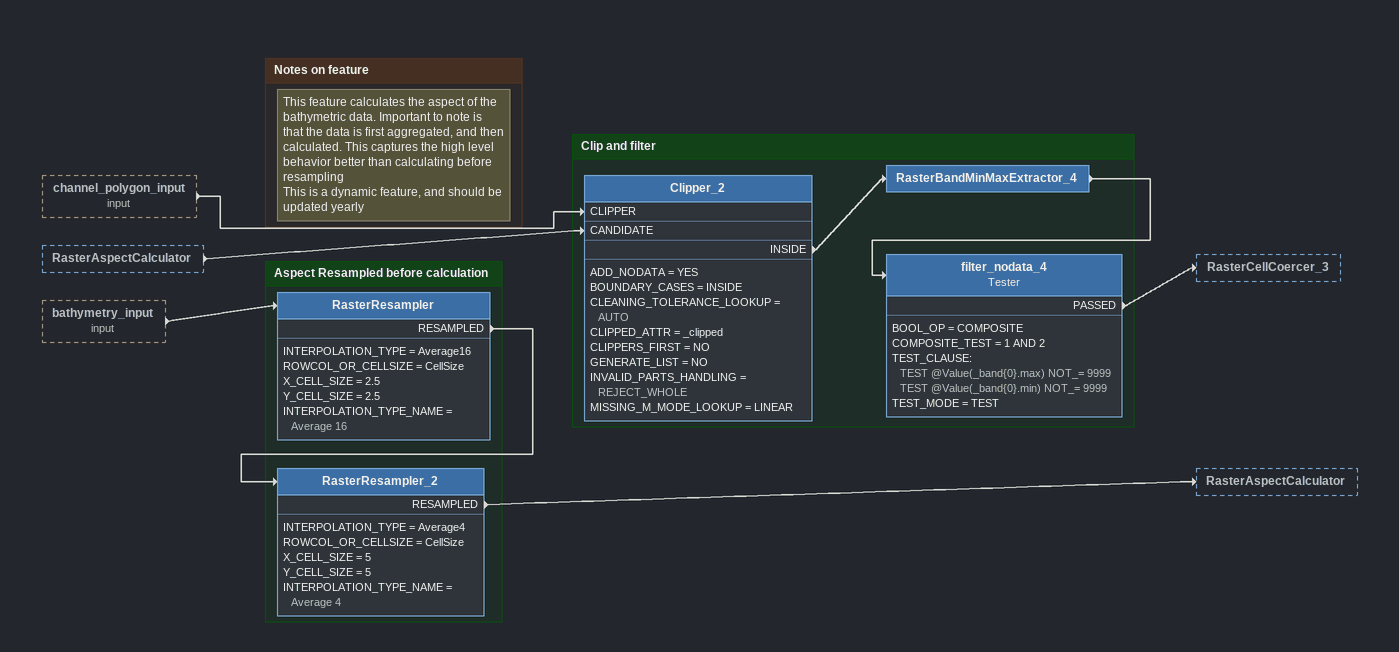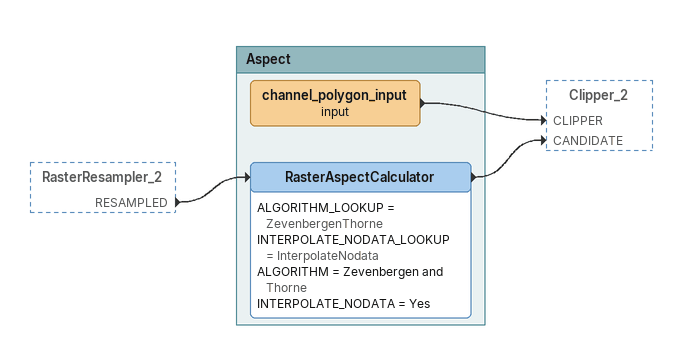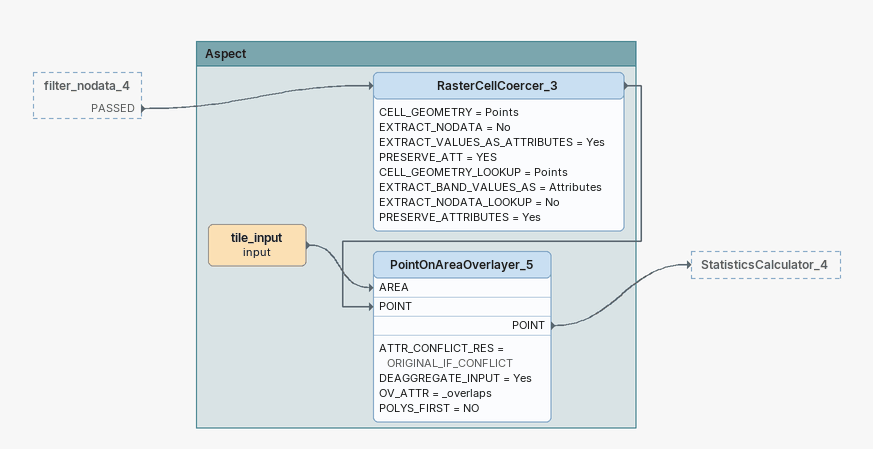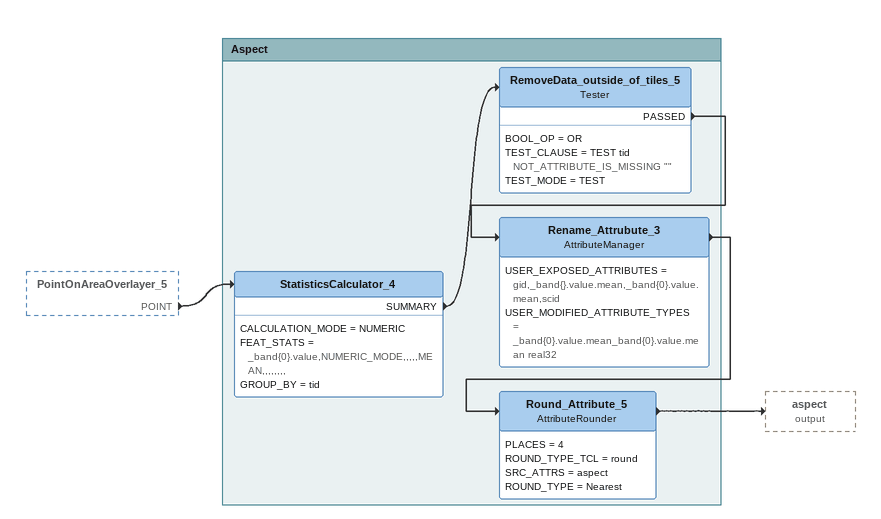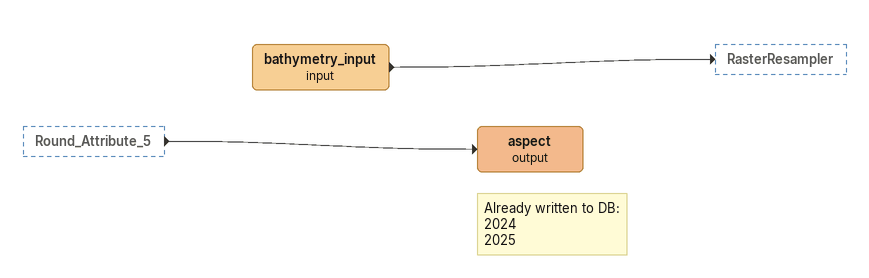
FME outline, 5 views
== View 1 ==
channel_polygon_input (input) [outside]
    -> Clipper_2 [CLIPPER]
RasterAspectCalculator [outside]
    -> Clipper_2 [CANDIDATE]
bathymetry_input (input) [outside]
    -> RasterResampler

Bookmark: Aspect Resampled before calculation
RasterResampler
    INTERPOLATION_TYPE = Average16
    ROWCOL_OR_CELLSIZE = CellSize
    X_CELL_SIZE = 2.5
    Y_CELL_SIZE = 2.5
    INTERPOLATION_TYPE_NAME = Average 16
    RESAMPLED -> RasterResampler_2
RasterResampler_2
    INTERPOLATION_TYPE = Average4
    ROWCOL_OR_CELLSIZE = CellSize
    X_CELL_SIZE = 5
    Y_CELL_SIZE = 5
    INTERPOLATION_TYPE_NAME = Average 4
    RESAMPLED -> RasterAspectCalculator

Bookmark: Clip and filter
Clipper_2
    ADD_NODATA = YES
    BOUNDARY_CASES = INSIDE
    CLEANING_TOLERANCE_LOOKUP = AUTO
    CLIPPED_ATTR = _clipped
    CLIPPERS_FIRST = NO
    GENERATE_LIST = NO
    INVALID_PARTS_HANDLING = REJECT_WHOLE
    MISSING_M_MODE_LOOKUP = LINEAR
    INSIDE -> RasterBandMinMaxExtractor_4
RasterBandMinMaxExtractor_4
    -> filter_nodata_4
filter_nodata_4: Tester
    BOOL_OP = COMPOSITE
    COMPOSITE_TEST = 1 AND 2
    TEST_CLAUSE:
      TEST @Value(_band{0}.max) NOT_= 9999
      TEST @Value(_band{0}.min) NOT_= 9999
    TEST_MODE = TEST
    PASSED -> RasterCellCoercer_3

Bookmark: Notes on feature
Note: This feature calculates the aspect of the bathymetric data. Important to note is that the data is first aggregated, and then calculated. This captures the high level behavior better than calculating before resampling / This is a dynamic feature, and should be updated yearly

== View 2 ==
RasterResampler_2 [outside]
    RESAMPLED -> RasterAspectCalculator

Bookmark: Aspect
RasterAspectCalculator
    ALGORITHM_LOOKUP = ZevenbergenThorne
    INTERPOLATE_NODATA_LOOKUP = InterpolateNodata
    ALGORITHM = Zevenbergen and Thorne
    INTERPOLATE_NODATA = Yes
    -> Clipper_2 [CANDIDATE]
channel_polygon_input (input)
    -> Clipper_2 [CLIPPER]

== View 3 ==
filter_nodata_4 [outside]
    PASSED -> RasterCellCoercer_3

Bookmark: Aspect
RasterCellCoercer_3
    CELL_GEOMETRY = Points
    EXTRACT_NODATA = No
    EXTRACT_VALUES_AS_ATTRIBUTES = Yes
    PRESERVE_ATT = YES
    CELL_GEOMETRY_LOOKUP = Points
    EXTRACT_BAND_VALUES_AS = Attributes
    EXTRACT_NODATA_LOOKUP = No
    PRESERVE_ATTRIBUTES = Yes
    -> PointOnAreaOverlayer_5 [POINT]
tile_input (input)
    -> PointOnAreaOverlayer_5 [AREA]
PointOnAreaOverlayer_5
    ATTR_CONFLICT_RES = ORIGINAL_IF_CONFLICT
    DEAGGREGATE_INPUT = Yes
    OV_ATTR = _overlaps
    POLYS_FIRST = NO
    POINT -> StatisticsCalculator_4

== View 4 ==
PointOnAreaOverlayer_5 [outside]
    POINT -> StatisticsCalculator_4

Bookmark: Aspect
StatisticsCalculator_4
    CALCULATION_MODE = NUMERIC
    FEAT_STATS = _band{0}.value,NUMERIC_MODE,,,,,MEAN,,,,,,,,
    GROUP_BY = tid
    SUMMARY -> RemoveData_outside_of_tiles_5
RemoveData_outside_of_tiles_5: Tester
    BOOL_OP = OR
    TEST_CLAUSE = TEST tid NOT_ATTRIBUTE_IS_MISSING ""
    TEST_MODE = TEST
    PASSED -> Rename_Attrubute_3
Rename_Attrubute_3: AttributeManager
    USER_EXPOSED_ATTRIBUTES = gid,_band{}.value.mean,_band{0}.value.mean,scid
    USER_MODIFIED_ATTRIBUTE_TYPES = _band{0}.value.mean_band{0}.value.mean real32
    -> Round_Attribute_5
Round_Attribute_5: AttributeRounder
    PLACES = 4
    ROUND_TYPE_TCL = round
    SRC_ATTRS = aspect
    ROUND_TYPE = Nearest
    -> aspect (output)

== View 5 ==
Round_Attribute_5 [outside]
    -> aspect (output)
bathymetry_input (input)
    -> RasterResampler
Note: Already written to DB: / 2024 / 2025
aspect (output)
